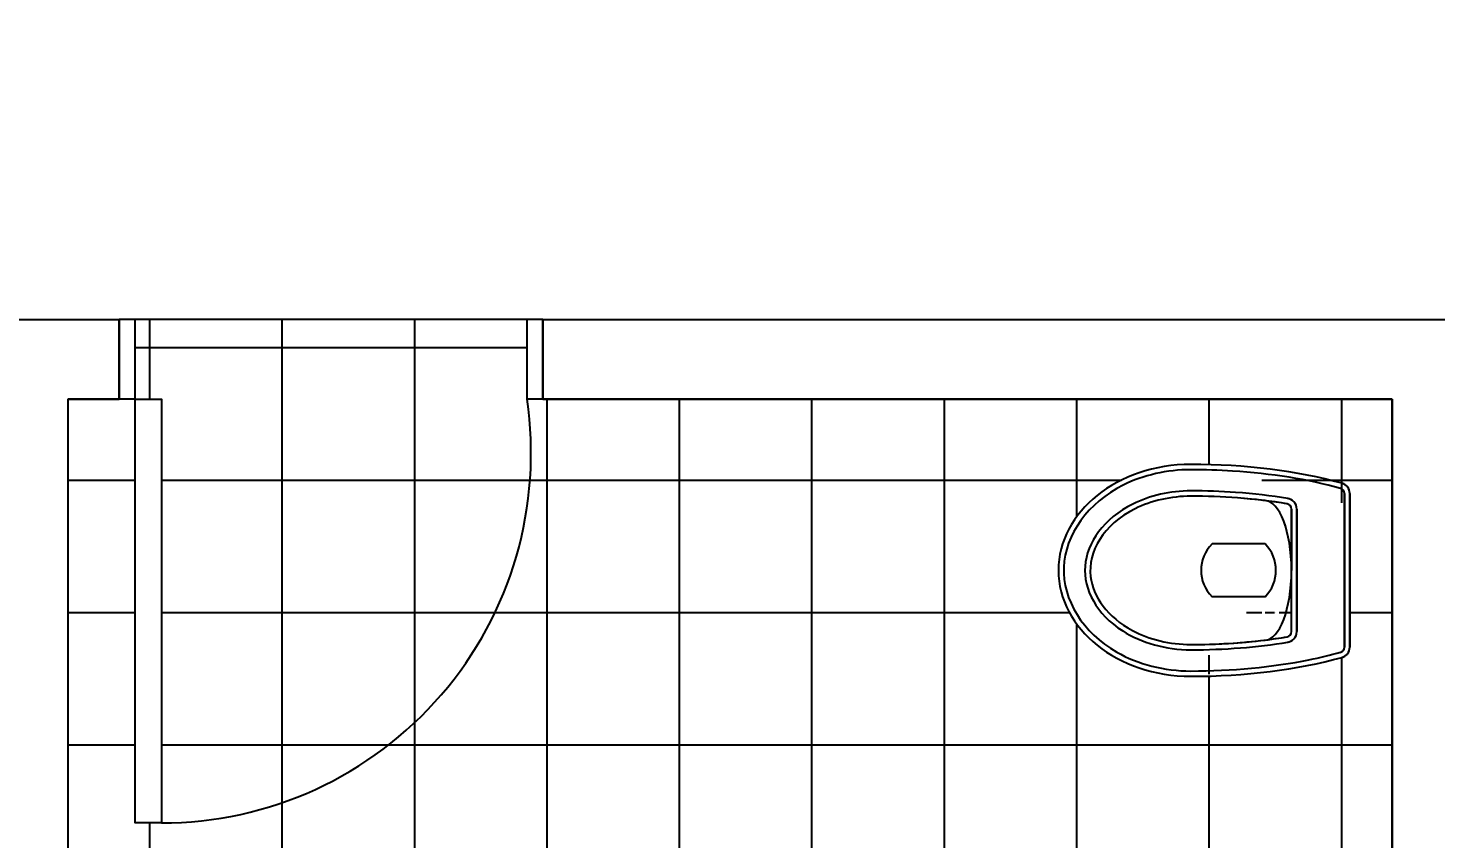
# Model space of a CAD drawing. Extents: x 0 to 18.3, y 0 to 15.9.
# Drawn here: x 5.475 to 8.133, y 8.42 to 9.95 of the extents above; entities that cross this region are included whole.
import ezdxf

# ---------------------------------------------------------------- set-up
doc = ezdxf.new("R2010")
doc.units = 0
doc.header["$MEASUREMENT"] = 0
doc.layers.get('0').update_dxf_attribs({"linetype": 'CONTINUOUS'})
doc.layers.get('DEFPOINTS').update_dxf_attribs({"linetype": 'CONTINUOUS'})
for name, color, linetype in [('BLOCO', 7, 'CONTINUOUS'), ('BLOCOS', 7, 'CONTINUOUS'), ('HACHURA', 1, 'CONTINUOUS'), ('PAREDE', 5, 'CONTINUOUS')]:
    doc.layers.add(name, color=color, linetype=linetype)
doc.styles.add('PADRÃO', font='', dxfattribs={"height": 0.2})
doc.styles.get('PADRÃO').set_extended_font_data('AvantGarde Bk BT')
doc.dimstyles.new('PADRÃOS', dxfattribs={"dimtxt": 0.15, "dimasz": 0.1, "dimexe": 1.25, "dimexo": 0.625, "dimgap": 0.1, "dimtad": 0, "dimjust": 1, "dimzin": 1, "dimdsep": 46, "dimtxsty": 'PADRÃO', "dimcen": 2.5, "dimse1": 1, "dimse2": 1, "dimsd1": 1, "dimsd2": 1, "dimclrt": 1, "dimadec": 0, "dimazin": 0, "dimtfac": 1, "dimtdec": 4, "dimtmove": 0, "dimatfit": 3, "dimfxl": 1, "dimtolj": 1, "dimtzin": 0, "dimarcsym": 0})

# ---------------------------------------------------------------- blocks, each defined once
blk = doc.blocks.new('P80D15')
at = {"layer": 'BLOCO', "ltscale": 0.015}
for p, q in [((0, 0.1500000000000057), (0, 0)), ((0, 0.1500000000000341), (0.03000000000000114, 0.1500000000000341)), ((0.03000000000000114, 0.1500000000000057), (0.03000000000000114, 0)), ((0.7700000000000102, 0.1500000000000057), (0.7700000000000102, 0)), ((0.7700000000000102, 0.1500000000000057), (0.8000000000000114, 0.1500000000000057)), ((0.8000000000000114, 0.1500000000000057), (0.8000000000000114, 0)), ((0, 2.842170943040401e-14), (0.03000000000000114, 0)), ((0.7699999999999818, 0), (0.8000000000000114, 0))]:
    blk.add_line(p, q, dxfattribs=at)
at = {"layer": 'BLOCO'}
blk.add_lwpolyline([(0.7700000000000102, 0.1500000000000057), (0.7199999999999989, 0.1500000000000057), (0.7199999999999989, 0.950000000000017), (0.7700000000000102, 0.950000000000017)], close=True, dxfattribs=at)
at = {"layer": 'BLOCO', "ltscale": 0.015}
blk.add_arc((0.7199999999999989, 0.2524375000000134), 0.6975625000000036, 89.99999999999959, 188.444460412286, dxfattribs=at)
blk = doc.blocks.new('*D12')
at = {"layer": 'DEFPOINTS', "color": 0, "linetype": 'ByBlock', "ltscale": 0.015}
for p in [(146.0454121419269, 172.803016575038), (146.8598022286114, 172.803016575038), (150.245412141927, 167.553016575038)]:
    blk.add_point(p, dxfattribs=at)
at = {"color": 1, "linetype": 'ByBlock', "ltscale": 0.015, "insert": (146.8598022286114, 168.1195687728402), "char_height": 0.2, "attachment_point": 5, "rotation": 90, "style": 'PADRÃO'}
blk.add_mtext('\\A1;5.25', dxfattribs=at)
blk = doc.blocks.new('VASOSAN')
at = {"layer": 'BLOCOS'}
for p, q in [((-0.04999870165021036, 0.1999637913173729), (-0.04999870165021036, 0.300036208682684)), ((0.05000129834978395, 0.2000000000000171), (0.05000129834978395, 0.3000000000000398)), ((-0.1156907586723577, 0.1400000000000148), (0.1156608751354042, 0.1400000000000148)), ((-0.1156899891503542, 0.1500000000000057), (0.1156563640565906, 0.1500000000000057)), ((-0.1449592708755176, 0.04000000000002046), (0.1449618675667352, 0.04000000000002046)), ((-0.144958964094414, 0.05000000000001137), (0.144958964094414, 0.05000000000001137))]:
    blk.add_line(p, q, dxfattribs=at)
for centre, radius, start, end in [((-1.681254687468936e-05, 0.2500000000000284), 0.07072348561596478, 44.98962509969003, 134.9688828081831), ((-1.681254687468936e-05, 0.2500000000000284), 0.07072348561596478, 225.0311171918169, 315.01037490031), ((-0.1156907586724003, 0.1599999999999966), 0.02, 189.3867869031125, 270.0000000001221), ((-0.1156899891503826, 0.1599999999999113), 0.01, 189.3843767903272, 270.0000000002443), ((0.1156563640566048, 0.1599999999999397), 0.01, 269.9999999999185, 350.5758748885445), ((0.1156608751354185, 0.1600000000000534), 0.02, 269.9999999999593, 350.5771305827586), ((-0.1449592708755176, 0.06000000000784667), 0.02, 195.5363314444965, 269.9999999879495), ((-0.1449589640944282, 0.0600000000000307), 0.01, 195.5346797106506, 270), ((0.1449589640941156, 0.06000000000059913), 0.01, 270.0000000017912, 344.483103753554), ((0.1449618675666784, 0.06000000000008754), 0.02, 270.0000000001221, 344.463668535786)]:
    blk.add_arc(centre, radius, start, end, dxfattribs=at)
for centre, major_axis, ratio, start_param, end_param in [((1.298349786793551e-06, 0.3400000000000034), (0, 0.25), 0.8000000000000114, 4.71238898038469, 7.853981633974483), ((1.298349786793551e-06, 0.3400000000000034), (0, 0.5), 0.4000000000000057, 1.570796326794897, 2.178171401941273), ((1.298349786793551e-06, 0.3400000000000034), (0, 0.5), 0.4000000000000057, 4.10501390519934, 4.71238898038469), ((3.162615456631102e-06, 0.2000000000000171), (-0.1315416254084454, 0), 0.380107846735427, 0, 3.141592653589793)]:
    blk.add_ellipse(centre, major_axis=major_axis, ratio=ratio, start_param=start_param, end_param=end_param, dxfattribs=at)
for points, knots in [([(0.1900012983497845, 0.3400000000000034), (0.1900012983497845, 0.3848761319792686), (0.1797393390216371, 0.4296688513161939), (0.1275724019719462, 0.5345347987748141), (0.06728061332151469, 0.5774883381547511), (-0.05557463358574921, 0.5822833263597715), (-0.1176873313140447, 0.5442092108278018), (-0.1772271428546759, 0.4396819034496957), (-0.1899987016502109, 0.3899119131999385), (-0.1899987016502109, 0.3400000000000034)], [4.71238898038469, 4.71238898038469, 4.71238898038469, 4.71238898038469, 5.268704666077937, 5.268704666077937, 6.251971787216637, 6.251971787216637, 7.235238908355337, 7.235238908355337, 7.853981633974483, 7.853981633974483, 7.853981633974483, 7.853981633974483]), ([(0.1500012983497925, 0.3400000000000034), (0.1500012983497925, 0.3788440209133057), (0.1410350669412708, 0.4175642631073231), (0.09785548235792874, 0.5046356523495774), (0.05186252916044509, 0.5365242863162791), (-0.035906470330346, 0.5428969122828846), (-0.08268716521656927, 0.5186239494114204), (-0.136675398657502, 0.4336095243094746), (-0.1499987016502189, 0.3869668551708401), (-0.1499987016502189, 0.3400000000000034)], [4.71238898038469, 4.71238898038469, 4.71238898038469, 4.71238898038469, 5.267303564860582, 5.267303564860582, 6.225165062483076, 6.225165062483076, 7.18302656010557, 7.18302656010557, 7.853981633974483, 7.853981633974483, 7.853981633974483, 7.853981633974483]), ([(0.1400012983497874, 0.3400000000000034), (0.1400012983497874, 0.3772837390730786), (0.1313244408788421, 0.4146147677288923), (0.08614040026922964, 0.5057958350239744), (0.03502463044166859, 0.5349710805647021), (-0.04931088296146413, 0.5246485128546965), (-0.08846614740087944, 0.4978919085569657), (-0.1301770436703151, 0.4186244413023701), (-0.139998701650228, 0.3793231752999873), (-0.139998701650228, 0.3400000000000034)], [4.71238898038469, 4.71238898038469, 4.71238898038469, 4.71238898038469, 5.266984672173268, 5.266984672173268, 6.376176055750425, 6.376176055750425, 7.268653195712185, 7.268653195712185, 7.853981633974483, 7.853981633974483, 7.853981633974483, 7.853981633974483]), ([(-0.1899987016502109, 0.3400000000000034), (-0.1899987016502109, 0.2628456380244302), (-0.1826597402104682, 0.1857481592563204), (-0.1646350625580055, 0.0962993025843275), (-0.1598779088782436, 0.07633152029333701), (-0.1545936493339752, 0.05732178411361133)], [1.570796326794897, 1.570796326794897, 1.570796326794897, 1.570796326794897, 2.037455774227855, 2.037455774227855, 2.178171373096618, 2.178171373096618, 2.178171373096618, 2.178171373096618]), ([(0.1255213970934932, 0.158362586435743), (0.1304959230626253, 0.1883329397418549), (0.1342856674288981, 0.2197754344096836), (0.1388984311594896, 0.280892952358073), (0.1400012983497874, 0.3104504303007616), (0.1400012983497874, 0.3400000000000034)], [4.319424209334854, 4.319424209334854, 4.319424209334854, 4.319424209334854, 4.526146784234752, 4.526146784234752, 4.71238898038469, 4.71238898038469, 4.71238898038469, 4.71238898038469]), ([(0.1353910129756457, 0.1567256052765629), (0.1406375926198677, 0.1883393074453181), (0.1445703338030171, 0.2215366219332111), (0.1489940345178695, 0.2833246268364178), (0.1500012983497925, 0.3116621455754114), (0.1500012983497925, 0.3400000000000034)], [4.319414935773391, 4.319414935773391, 4.319414935773391, 4.319414935773391, 4.53527739023095, 4.53527739023095, 4.71238898038469, 4.71238898038469, 4.71238898038469, 4.71238898038469]), ([(0.1545944801337669, 0.0573247746568768), (0.1714080019636555, 0.1178830224408784), (0.1827947395838834, 0.188231392050767), (0.1891612343353728, 0.2873542333339003), (0.1900012983497845, 0.3136769834079587), (0.1900012983497845, 0.3400000000000034)], [4.105016649121983, 4.105016649121983, 4.105016649121983, 4.105016649121983, 4.553177186481221, 4.553177186481221, 4.71238898038469, 4.71238898038469, 4.71238898038469, 4.71238898038469])]:
    blk.add_open_spline(points, degree=3, knots=knots, dxfattribs=at)
for points in [[(-0.1499987016502189, 0.3400000000000034), (-0.1499987016502189, 0.2771333061211863), (-0.1449377691834997, 0.2142947379843179), (-0.1354229546785177, 0.1567380311504962)], [(-0.1399987016502138, 0.3400000000000034), (-0.1399987016502138, 0.2776703725988909), (-0.1349701841103865, 0.2153313553609451), (-0.1255561557510418, 0.1583694305881238)]]:
    blk.add_open_spline(points, degree=3, dxfattribs=at)
blk = doc.blocks.new('*D21')
at = {"layer": 'DEFPOINTS', "color": 0, "linetype": 'ByBlock', "ltscale": 0.015}
for p in [(143.845412141927, 167.403016575038), (144.1036628084395, 167.403016575038), (143.8454121419269, 165.4030165750379)]:
    blk.add_point(p, dxfattribs=at)
at = {"color": 1, "linetype": 'ByBlock', "ltscale": 0.015, "insert": (144.1036628084395, 165.9920962453676), "char_height": 0.2, "attachment_point": 5, "rotation": 90, "style": 'PADRÃO'}
blk.add_mtext('\\A1;2.00', dxfattribs=at)

msp = doc.modelspace()

# ---------------------------------------------------------------- hatches: boundary and pattern name
at = {"layer": 'HACHURA', "ltscale": 0.015}
h = msp.add_hatch(dxfattribs=at)
h.set_pattern_fill('NET', color=256, scale=2, style=0)
h.set_pattern_definition([(0, (-138.2954121419268, -158.153016575038), (0, 0.25), []), (90, (-138.2954121419268, -158.153016575038), (-0.25, 1.530757942277972e-17), [])])
edge = h.paths.add_edge_path()
edge.add_line((7.612168891469565, 7.250000000000057), (8.05000000000007, 7.250000000000028))
edge.add_line((8.05000000000007, 7.250000000000028), (8.050000000000097, 7.793443231822465))
edge.add_arc((7.811537640936991, 8.365750582212144), 0.6199999999999969, 269.9999999999867, 292.61994710143665, ccw=False)
edge.add_ellipse((7.811537640936905, 8.055750582212141), major_axis=(1.898139848424699e-17, 0.3100000000000023), ratio=0.645161290322576, start_angle=0, end_angle=180, ccw=False)
edge.add_arc((7.811537640936935, 7.745750582212194), 0.6200000000000033, 67.38005289855522, 89.99999999996612, ccw=False)
edge.add_line((8.050000000000125, 8.318057932601844), (8.050000000000125, 9.25000000000003))
edge.add_line((8.050000000000125, 9.25000000000003), (6.446757564308399, 9.250000000000028))
edge.add_line((6.446757564308399, 9.250000000000028), (6.416757564308402, 9.250000000000057))
edge.add_arc((5.7267575643084, 9.147562500000074), 0.6975624999999993, -90, 8.444460412283888, ccw=False)
edge.add_line((5.7267575643084, 8.450000000000074), (5.676757564308361, 8.450000000000074))
edge.add_line((5.676757564308361, 8.450000000000074), (5.676757564308389, 9.250000000000085))
edge.add_line((5.676757564308389, 9.250000000000085), (5.646757564308388, 9.250000000000085))
edge.add_line((5.646757564308388, 9.250000000000085), (5.550000000000125, 9.249999999999972))
edge.add_line((5.550000000000125, 9.249999999999972), (5.550000000000068, 7.249999999999972))
edge.add_line((5.550000000000068, 7.249999999999972), (6.112168891469565, 7.249999999999972))
edge.add_line((6.112168891469565, 7.249999999999972), (7.612168891469565, 7.250000000000057))
edge = h.paths.add_edge_path(flags=16)
edge.add_ellipse((7.670036208682802, 8.926730887235152), major_axis=(-0.25, 1.530757942277972e-17), ratio=0.8000000000000114, start_angle=270, end_angle=450, ccw=False)
edge.add_ellipse((7.670036208682802, 8.926730887235152), major_axis=(-0.5, 3.061515884555943e-17), ratio=0.4000000000000057, start_angle=235.1999716104384, end_angle=270, ccw=False)
edge.add_arc((7.950036208682774, 9.071691456452044), 0.02000000000001091, 0, 78.17726239855091, ccw=False)
edge.add_line((7.970036208682785, 9.071691456452044), (7.970036208682785, 8.781770318009848))
edge.add_arc((7.950036208682786, 8.781770318012024), 0.01999999999999963, 281.8227371118855, 359.9999999937661, ccw=False)
edge.add_ellipse((7.670036208682802, 8.926730887235152), major_axis=(-0.5, 3.061515884555943e-17), ratio=0.4000000000000057, start_angle=90, end_angle=124.80002838732861, ccw=False)
edge = h.paths.add_edge_path(flags=0)
edge.add_ellipse((7.670036208682802, 8.926730887235152), major_axis=(-0.25, 1.530757942277972e-17), ratio=0.8000000000000114, start_angle=270, end_angle=450, ccw=False)
edge.add_ellipse((7.670036208682802, 8.926730887235152), major_axis=(-0.5, 3.061515884555943e-17), ratio=0.4000000000000057, start_angle=235.1999716104384, end_angle=270, ccw=False)
edge.add_arc((7.950036208682786, 9.07169145645203), 0.01999999999999947, 4.0813574742060155e-11, 78.1772623965685, ccw=False)
edge.add_line((7.970036208682785, 9.071691456452044), (7.970036208682785, 8.781770318009848))
edge.add_arc((7.950036208682786, 8.781770318012024), 0.01999999999999963, 281.8227371118855, 359.9999999937661, ccw=False)
edge.add_ellipse((7.670036208682802, 8.926730887235152), major_axis=(-0.5, 3.061515884555943e-17), ratio=0.4000000000000057, start_angle=90, end_angle=124.80002838732861, ccw=False)
edge = h.paths.add_edge_path(flags=0)
edge.add_ellipse((7.670036208682802, 8.926730887235152), major_axis=(-0.25, 1.530757942277972e-17), ratio=0.8000000000000114, start_angle=270, end_angle=450, ccw=False)
edge.add_ellipse((7.670036208682802, 8.926730887235152), major_axis=(-0.5, 3.061515884555943e-17), ratio=0.4000000000000057, start_angle=235.1999716104384, end_angle=270, ccw=False)
edge.add_arc((7.950036208682786, 9.07169145645203), 0.01999999999999947, 4.0813574742060155e-11, 78.1772623965685, ccw=False)
edge.add_line((7.970036208682785, 9.071691456452044), (7.970036208682785, 8.781770318009848))
edge.add_arc((7.950036208682786, 8.781770318012024), 0.01999999999999963, 281.8227371118855, 359.9999999937661, ccw=False)
edge.add_ellipse((7.670036208682802, 8.926730887235152), major_axis=(-0.5, 3.061515884555943e-17), ratio=0.4000000000000057, start_angle=90, end_angle=124.80002838732861, ccw=False)
edge = h.paths.add_edge_path(flags=0)
edge.add_ellipse((7.670036208682802, 8.926730887235152), major_axis=(-0.25, 1.530757942277972e-17), ratio=0.8000000000000114, start_angle=270, end_angle=450, ccw=False)
edge.add_ellipse((7.670036208682802, 8.926730887235152), major_axis=(-0.5, 3.061515884555943e-17), ratio=0.4000000000000057, start_angle=235.1999716104384, end_angle=270, ccw=False)
edge.add_arc((7.950036208682786, 9.07169145645203), 0.01999999999999947, 4.0813574742060155e-11, 78.1772623965685, ccw=False)
edge.add_line((7.970036208682785, 9.071691456452044), (7.970036208682785, 8.781770318009848))
edge.add_arc((7.950036208682786, 8.781770318012024), 0.01999999999999963, 281.8227371118855, 359.9999999937661, ccw=False)
edge.add_ellipse((7.670036208682802, 8.926730887235152), major_axis=(-0.5, 3.061515884555943e-17), ratio=0.4000000000000057, start_angle=90, end_angle=124.80002838732861, ccw=False)
edge = h.paths.add_edge_path(flags=0)
edge.add_spline(control_points=[(7.670036208682802, 8.786730887235137), (7.630713033382818, 8.786730887235137), (7.591411767380436, 8.796552545215064), (7.51214430012584, 8.838263441484486), (7.485387695828109, 8.877418705923901), (7.475065128118104, 8.961754219327048), (7.504240373658831, 9.01286998915461), (7.595421440953913, 9.058054029764207), (7.632752469609727, 9.066730887235167), (7.670036208682802, 9.066730887235167)], knot_values=[4.71238898038469, 4.71238898038469, 4.71238898038469, 4.71238898038469, 5.297717418646988, 5.297717418646988, 6.190194558608748, 6.190194558608748, 7.299385942185904, 7.299385942185904, 7.853981633974483, 7.853981633974483, 7.853981633974483, 7.853981633974483], degree=3, periodic=0)
edge.add_spline(control_points=[(7.670036208682802, 9.066730887235167), (7.69750324381556, 9.066730887235167), (7.724977111788675, 9.065777993523916), (7.751976520295142, 9.063887911639204)], knot_values=[4.539272383530035, 4.539272383530035, 4.539272383530035, 4.539272383530035, 4.712388980384689, 4.712388980384689, 4.712388980384689, 4.712388980384689], degree=3, periodic=0)
edge.add_spline(control_points=[(7.751976520295142, 9.063887911639204), (7.754023599683856, 9.063744606734275), (7.756067951602538, 9.063595914324535), (7.775671288744036, 9.062116378414032), (7.793021698115808, 9.060384200030853), (7.810036208682902, 9.058274376909196)], knot_values=[4.413229619520444, 4.413229619520444, 4.413229619520444, 4.413229619520444, 4.426355218815727, 4.426355218815727, 4.539272383530037, 4.539272383530037, 4.539272383530037, 4.539272383530037], degree=3, periodic=0)
edge.add_ellipse((7.810036208682789, 8.926732751500822), major_axis=(-8.054335513365264e-18, -0.1315416254084454), ratio=0.380107846735427, start_angle=174.5020587301433, end_angle=180, ccw=False)
edge.add_ellipse((7.810036208682789, 8.926732751500822), major_axis=(-8.054335513365264e-18, -0.1315416254084454), ratio=0.380107846735427, start_angle=90.02288984871342, end_angle=174.5020587301433)
edge.add_spline(control_points=[(7.814826708378128, 9.057669238290199), (7.827314249640462, 9.05606276359274), (7.839613133031116, 9.054252804782653), (7.851673622247063, 9.052250985978844)], knot_values=[4.319424209334854, 4.319424209334854, 4.319424209334854, 4.319424209334854, 4.40261226387016, 4.40261226387016, 4.40261226387016, 4.40261226387016], degree=3, periodic=0)
edge.add_spline(control_points=[(7.810036208682645, 9.058274376909269), (7.824170934318927, 9.056521651149232), (7.838073843477535, 9.054508298462707), (7.851673622247063, 9.052250985978844)], knot_values=[4.319424209334854, 4.319424209334854, 4.319424209334854, 4.319424209334854, 4.413229619521075, 4.413229619521075, 4.413229619521075, 4.413229619521075], degree=3, periodic=0)
edge.add_arc((7.8500362086828, 9.042385952941979), 0.009999999999999674, -5.0874859880423173e-11, 81.63991502519008, ccw=False)
edge.add_line((7.8600362086828, 9.04238595294197), (7.8600362086828, 8.926732751500822))
edge.add_ellipse((7.810036208682789, 8.926732751500822), major_axis=(-8.054335513365264e-18, -0.1315416254084454), ratio=0.380107846735427, start_angle=89.97711015128658, end_angle=90.02288984871342, ccw=False)
edge.add_line((7.8600362086828, 8.926680200198604), (7.8600362086828, 8.811039599734983))
edge.add_arc((7.8500362086828, 8.811039599734967), 0.009999999999999416, -81.69916372338218, 9.157474778476171e-11, ccw=False)
edge.add_spline(control_points=[(7.851666778094682, 8.801173433134323), (7.839597985449621, 8.79917883838219), (7.827287810269365, 8.79738111316999), (7.814787484723339, 8.795786373294149)], knot_values=[1.880462113225414, 1.880462113225414, 1.880462113225414, 1.880462113225414, 1.963710752573264, 1.963710752573264, 1.963710752573264, 1.963710752573264], degree=3, periodic=0)
edge.add_spline(control_points=[(7.851666778094682, 8.801173433134323), (7.838071803310066, 8.798926608107301), (7.824170536982424, 8.79692959185418), (7.810036208682561, 8.795191126092377)], knot_values=[1.869934748123403, 1.869934748123403, 1.869934748123403, 1.869934748123403, 1.963710752573264, 1.963710752573264, 1.963710752573264, 1.963710752573264], degree=3, periodic=0)
edge.add_ellipse((7.810036208682789, 8.926732751500822), major_axis=(-8.054335513365264e-18, -0.1315416254084454), ratio=0.380107846735427, start_angle=0, end_angle=5.452788254735026, ccw=False)
edge.add_spline(control_points=[(7.810036208682561, 8.795191126092377), (7.791022276218191, 8.792852488564982), (7.771586584167874, 8.790981735811432), (7.751907401933028, 8.78960014858913)], knot_values=[1.743784387274252, 1.743784387274252, 1.743784387274252, 1.743784387274252, 1.869934748123403, 1.869934748123403, 1.869934748123403, 1.869934748123403], degree=3, periodic=0)
edge.add_spline(control_points=[(7.751907401933028, 8.78960014858913), (7.724921640309274, 8.787705599161288), (7.697478014447911, 8.786730887235166), (7.670036208682802, 8.786730887235166)], knot_values=[1.570796326794897, 1.570796326794897, 1.570796326794897, 1.570796326794897, 1.743784387274252, 1.743784387274252, 1.743784387274252, 1.743784387274252], degree=3, periodic=0)
edge = h.paths.add_edge_path(flags=0)
edge.add_arc((7.850036208682818, 9.042385952941968), 0.01000000000000342, 80.57587485938359, 81.77492760456289, ccw=False)
edge.add_spline(control_points=[(7.851673622247063, 9.052250985978844), (7.838073843477616, 9.054508298462679), (7.824170934319085, 9.056521651149183), (7.810036208682902, 9.058274376909196)], knot_values=[4.319424209334854, 4.319424209334854, 4.319424209334854, 4.319424209334854, 4.413229619520443, 4.413229619520443, 4.413229619520443, 4.413229619520443], degree=3, periodic=0)
edge = h.paths.add_edge_path(flags=0)
edge.add_spline(control_points=[(7.670036208682802, 8.786730887235137), (7.630713033382818, 8.786730887235137), (7.591411767380436, 8.796552545215064), (7.51214430012584, 8.838263441484486), (7.485387695828109, 8.877418705923901), (7.475065128118104, 8.961754219327048), (7.504240373658831, 9.01286998915461), (7.595421440953913, 9.058054029764207), (7.632752469609727, 9.066730887235167), (7.670036208682802, 9.066730887235167)], knot_values=[4.71238898038469, 4.71238898038469, 4.71238898038469, 4.71238898038469, 5.297717418646988, 5.297717418646988, 6.190194558608748, 6.190194558608748, 7.299385942185904, 7.299385942185904, 7.853981633974483, 7.853981633974483, 7.853981633974483, 7.853981633974483], degree=3, periodic=0)
edge.add_spline(control_points=[(7.670036208682802, 9.066730887235167), (7.699585778382044, 9.066730887235167), (7.729143256324733, 9.06562802004487), (7.775671288744036, 9.062116378414032), (7.793021698115808, 9.060384200030853), (7.810036208682902, 9.058274376909196)], knot_values=[4.413229619520443, 4.413229619520443, 4.413229619520443, 4.413229619520443, 4.59947181567038, 4.59947181567038, 4.71238898038469, 4.71238898038469, 4.71238898038469, 4.71238898038469], degree=3, periodic=0)
edge.add_ellipse((7.810036208682789, 8.926732751500822), major_axis=(-8.054335513365264e-18, -0.1315416254084454), ratio=0.380107846735427, start_angle=174.5020587301433, end_angle=180, ccw=False)
edge.add_ellipse((7.810036208682789, 8.926732751500822), major_axis=(-8.054335513365264e-18, -0.1315416254084454), ratio=0.380107846735427, start_angle=90.02288984871342, end_angle=174.5020587301433)
edge.add_spline(control_points=[(7.814826708378128, 9.057669238290199), (7.827314249640462, 9.05606276359274), (7.839613133031116, 9.054252804782653), (7.851673622247063, 9.052250985978844)], knot_values=[4.319424209334854, 4.319424209334854, 4.319424209334854, 4.319424209334854, 4.40261226387016, 4.40261226387016, 4.40261226387016, 4.40261226387016], degree=3, periodic=0)
edge.add_ellipse((7.810036208682789, 8.926732751500822), major_axis=(-8.054335513365264e-18, -0.1315416254084454), ratio=0.380107846735427, start_angle=5.452788254735026, end_angle=89.97711015128658, ccw=False)
edge.add_spline(control_points=[(7.81003620868259, 8.79519112609239), (7.811622939055211, 8.795386287572123), (7.813206732269638, 8.79558470742853), (7.814787484723339, 8.795786373294149)], knot_values=[1.869934748123457, 1.869934748123457, 1.869934748123457, 1.869934748123457, 1.880462113225414, 1.880462113225414, 1.880462113225414, 1.880462113225414], degree=3, periodic=0)
edge.add_ellipse((7.810036208682789, 8.926732751500822), major_axis=(-8.054335513365264e-18, -0.1315416254084454), ratio=0.380107846735427, start_angle=0, end_angle=5.452788254735026, ccw=False)
edge.add_spline(control_points=[(7.81003620868259, 8.79519112609239), (7.764948761430333, 8.789645550690977), (7.717489763756078, 8.786730887235166), (7.670036208682802, 8.786730887235166)], knot_values=[1.570796326794897, 1.570796326794897, 1.570796326794897, 1.570796326794897, 1.869934748123457, 1.869934748123457, 1.869934748123457, 1.869934748123457], degree=3, periodic=0)
edge = h.paths.add_edge_path(flags=0)
edge.add_spline(control_points=[(7.670036208682802, 8.786730887235137), (7.630713033382818, 8.786730887235137), (7.591411767380436, 8.796552545215064), (7.51214430012584, 8.838263441484486), (7.485387695828109, 8.877418705923901), (7.475065128118104, 8.961754219327048), (7.504240373658831, 9.01286998915461), (7.595421440953913, 9.058054029764207), (7.632752469609727, 9.066730887235167), (7.670036208682802, 9.066730887235167)], knot_values=[4.71238898038469, 4.71238898038469, 4.71238898038469, 4.71238898038469, 5.297717418646988, 5.297717418646988, 6.190194558608748, 6.190194558608748, 7.299385942185904, 7.299385942185904, 7.853981633974483, 7.853981633974483, 7.853981633974483, 7.853981633974483], degree=3, periodic=0)
edge.add_spline(control_points=[(7.670036208682802, 9.066730887235167), (7.699585778382044, 9.066730887235167), (7.729143256324733, 9.06562802004487), (7.775671288744036, 9.062116378414032), (7.793021698115808, 9.060384200030853), (7.810036208682902, 9.058274376909196)], knot_values=[4.413229619520443, 4.413229619520443, 4.413229619520443, 4.413229619520443, 4.59947181567038, 4.59947181567038, 4.71238898038469, 4.71238898038469, 4.71238898038469, 4.71238898038469], degree=3, periodic=0)
edge.add_ellipse((7.810036208682789, 8.926732751500822), major_axis=(-8.054335513365264e-18, -0.1315416254084454), ratio=0.380107846735427, start_angle=90.02288984871342, end_angle=180, ccw=False)
edge.add_ellipse((7.810036208682789, 8.926732751500822), major_axis=(-8.054335513365264e-18, -0.1315416254084454), ratio=0.380107846735427, start_angle=5.452788254735026, end_angle=89.97711015128658, ccw=False)
edge.add_spline(control_points=[(7.81003620868259, 8.79519112609239), (7.811622939055211, 8.795386287572123), (7.813206732269638, 8.79558470742853), (7.814787484723339, 8.795786373294149)], knot_values=[1.869934748123457, 1.869934748123457, 1.869934748123457, 1.869934748123457, 1.880462113225414, 1.880462113225414, 1.880462113225414, 1.880462113225414], degree=3, periodic=0)
edge.add_ellipse((7.810036208682789, 8.926732751500822), major_axis=(-8.054335513365264e-18, -0.1315416254084454), ratio=0.380107846735427, start_angle=0, end_angle=5.452788254735026, ccw=False)
edge.add_spline(control_points=[(7.81003620868259, 8.79519112609239), (7.764948761430333, 8.789645550690977), (7.717489763756078, 8.786730887235166), (7.670036208682802, 8.786730887235166)], knot_values=[1.570796326794897, 1.570796326794897, 1.570796326794897, 1.570796326794897, 1.869934748123457, 1.869934748123457, 1.869934748123457, 1.869934748123457], degree=3, periodic=0)
edge = h.paths.add_edge_path(flags=0)
edge.add_spline(control_points=[(7.670036208682802, 8.786730887235137), (7.630713033382818, 8.786730887235137), (7.591411767380436, 8.796552545215064), (7.51214430012584, 8.838263441484486), (7.485387695828109, 8.877418705923901), (7.475065128118104, 8.961754219327048), (7.504240373658831, 9.01286998915461), (7.595421440953913, 9.058054029764207), (7.632752469609727, 9.066730887235167), (7.670036208682802, 9.066730887235167)], knot_values=[4.71238898038469, 4.71238898038469, 4.71238898038469, 4.71238898038469, 5.297717418646988, 5.297717418646988, 6.190194558608748, 6.190194558608748, 7.299385942185904, 7.299385942185904, 7.853981633974483, 7.853981633974483, 7.853981633974483, 7.853981633974483], degree=3, periodic=0)
edge.add_spline(control_points=[(7.670036208682802, 9.066730887235167), (7.699585778382044, 9.066730887235167), (7.729143256324733, 9.06562802004487), (7.775671288744036, 9.062116378414032), (7.793021698115808, 9.060384200030853), (7.810036208682902, 9.058274376909196)], knot_values=[4.413229619520443, 4.413229619520443, 4.413229619520443, 4.413229619520443, 4.59947181567038, 4.59947181567038, 4.71238898038469, 4.71238898038469, 4.71238898038469, 4.71238898038469], degree=3, periodic=0)
edge.add_ellipse((7.810036208682789, 8.926732751500822), major_axis=(-8.054335513365264e-18, -0.1315416254084454), ratio=0.380107846735427, start_angle=90.02288984871342, end_angle=180, ccw=False)
edge.add_ellipse((7.810036208682789, 8.926732751500822), major_axis=(-8.054335513365264e-18, -0.1315416254084454), ratio=0.380107846735427, start_angle=0, end_angle=89.97711015128658, ccw=False)
edge.add_spline(control_points=[(7.81003620868259, 8.79519112609239), (7.764948761430333, 8.789645550690977), (7.717489763756078, 8.786730887235166), (7.670036208682802, 8.786730887235166)], knot_values=[1.570796326794897, 1.570796326794897, 1.570796326794897, 1.570796326794897, 1.869934748123457, 1.869934748123457, 1.869934748123457, 1.869934748123457], degree=3, periodic=0)
edge = h.paths.add_edge_path(flags=0)
edge.add_ellipse((7.810036208682789, 8.926732751500822), major_axis=(-8.054335513365264e-18, -0.1315416254084454), ratio=0.380107846735427, start_angle=89.9771101512866, end_angle=90.02288984871342)
edge.add_ellipse((7.810036208682789, 8.926732751500822), major_axis=(-8.054335513365264e-18, -0.1315416254084454), ratio=0.380107846735427, start_angle=90.02288984871342, end_angle=180)
edge.add_ellipse((7.810036208682789, 8.926732751500822), major_axis=(-8.054335513365264e-18, -0.1315416254084454), ratio=0.380107846735427, start_angle=0, end_angle=89.9771101512866)
edge = h.paths.add_edge_path(flags=0)
edge.add_ellipse((7.670036208682802, 8.926730887235152), major_axis=(-0.25, 1.530757942277972e-17), ratio=0.8000000000000114, start_angle=270, end_angle=450, ccw=False)
edge.add_ellipse((7.670036208682802, 8.926730887235152), major_axis=(-0.5, 3.061515884555943e-17), ratio=0.4000000000000057, start_angle=235.1999716104384, end_angle=270, ccw=False)
edge.add_arc((7.950036208682786, 9.07169145645203), 0.01999999999999947, 4.0813574742060155e-11, 78.1772623965685, ccw=False)
edge.add_line((7.970036208682785, 9.071691456452044), (7.970036208682785, 8.781770318009848))
edge.add_arc((7.950036208682786, 8.781770318012024), 0.01999999999999963, 281.8227371118855, 359.9999999937661, ccw=False)
edge.add_ellipse((7.670036208682802, 8.926730887235152), major_axis=(-0.5, 3.061515884555943e-17), ratio=0.4000000000000057, start_angle=90, end_angle=124.80002838732861, ccw=False)
h.paths.add_polyline_path([(5.676757564308389, 9.40000000000009), (5.676757564308389, 9.250000000000085), (5.726757564308399, 9.250000000000085), (5.7267575643084, 8.450000000000077, 0.4580704259902288), (6.416757564308398, 9.250000000000089), (6.416757564308399, 9.400000000000064)])
h.paths.add_polyline_path([(5.654129787391784, 7.499999999999982), (5.654129787391784, 8.178159340659324), (5.962371545633542, 8.178159340659324), (5.962371545633542, 7.499999999999982)], flags=24)
h.paths.add_polyline_path([(7.121840659340744, 7.669804759182481), (7.800000000000085, 7.669804759182481), (7.800000000000085, 7.361563000940722), (7.121840659340744, 7.361563000940722)], flags=24)
h.paths.add_polyline_path([(6.374758113724402, 8.02872781883904), (7.087258113724403, 8.02872781883904), (7.087258113724403, 8.34067836828959), (6.374758113724402, 8.34067836828959)], flags=24)
h.paths.add_polyline_path([(5.654129787391784, 7.499999999999982), (5.654129787391784, 8.178159340659324), (5.962371545633542, 8.178159340659324), (5.962371545633542, 7.499999999999982)], flags=8)
h.paths.add_polyline_path([(7.121840659340744, 7.669804759182481), (7.800000000000085, 7.669804759182481), (7.800000000000085, 7.361563000940722), (7.121840659340744, 7.361563000940722)], flags=8)
h.paths.add_polyline_path([(6.374758113724402, 8.02872781883904), (7.087258113724403, 8.02872781883904), (7.087258113724403, 8.34067836828959), (6.374758113724402, 8.34067836828959)], flags=8)

# ---------------------------------------------------------------- linework, layer by layer
at = {"layer": 'BLOCO', "ltscale": 0.015}
for p, q in [((5.676757564308417, 9.400000000000091), (5.646757564308388, 9.400000000000091)), ((5.646757564308388, 9.250000000000085), (5.646757564308388, 9.400000000000091)), ((5.676757564308389, 9.250000000000085), (5.676757564308389, 9.400000000000091)), ((6.446757564308399, 9.400000000000063), (6.416757564308398, 9.400000000000091)), ((6.416757564308398, 9.250000000000085), (6.416757564308398, 9.400000000000091)), ((6.446757564308399, 9.250000000000085), (6.446757564308399, 9.400000000000091)), ((5.676757564308389, 9.250000000000085), (5.646757564308388, 9.250000000000085)), ((6.446757564308399, 9.250000000000057), (6.416757564308398, 9.250000000000057))]:
    msp.add_line(p, q, dxfattribs=at)
at = {"layer": 'BLOCO'}
msp.add_lwpolyline([(5.676757564308389, 9.250000000000085), (5.7267575643084, 9.250000000000085), (5.7267575643084, 8.450000000000074), (5.676757564308389, 8.450000000000074)], close=True, dxfattribs=at)
at = {"layer": 'BLOCO', "ltscale": 0.015}
msp.add_arc((5.7267575643084, 9.147562500000078), 0.6975625000000036, 269.9999999999996, 8.444460412285979, dxfattribs=at)
at = {"layer": 'BLOCOS'}
for p, q in [((7.960036208682794, 8.781770624790965), (7.960036208682794, 9.071688552979765)), ((7.970036208682785, 8.781770318009848), (7.970036208682785, 9.0716914564521)), ((7.8600362086828, 8.811039599735011), (7.8600362086828, 9.04238595294197)), ((7.870036208682791, 8.811038830213022), (7.870036208682791, 9.04239046402077)), ((7.810036208682789, 8.976730887235163), (7.710036208682766, 8.976730887235163)), ((7.810072417365433, 8.87673088723517), (7.710000000000122, 8.87673088723517))]:
    msp.add_line(p, q, dxfattribs=at)
for centre, radius, start, end in [((7.950036208682718, 9.071691456452044), 0.02, 1.221422962771612e-10, 74.46366853578598), ((7.950036208682207, 9.07168855297948), 0.01, 1.79128711863541e-09, 74.48310375355402), ((7.850036208682866, 9.04238595294197), 0.01, 359.9999999999186, 80.5758748885446), ((7.850036208682752, 9.042390464020798), 0.02, 359.9999999999592, 80.57713058275858), ((7.760036208682777, 8.92671277633849), 0.07072348561596478, 134.98962509969, 224.9688828081832), ((7.760036208682777, 8.92671277633849), 0.07072348561596478, 315.0311171918169, 45.01037490030998), ((7.850036208682894, 8.811039599734983), 0.01, 279.3843767903272, 2.442845925543224e-10), ((7.850036208682809, 8.811038830212965), 0.02, 279.3867869031125, 1.221422962771612e-10), ((7.950036208682775, 8.781770624790937), 0.01, 285.5346797106507, 0), ((7.950036208674959, 8.781770318009848), 0.02, 285.5363314444965, 359.9999999879495)]:
    msp.add_arc(centre, radius, start, end, dxfattribs=at)
for centre, major_axis, ratio, start_param, end_param in [((7.670036208682802, 8.926730887235152), (-0.25, 1.530757942277972e-17), 0.8000000000000114, 4.71238898038469, 7.853981633974483), ((7.670036208682802, 8.926730887235152), (-0.25, 1.530757942277972e-17), 0.8000000000000114, 4.71238898038469, 7.853981633974483), ((7.670036208682802, 8.926730887235152), (-0.5, 3.061515884555943e-17), 0.4000000000000057, 4.10501390519934, 4.71238898038469), ((7.670036208682802, 8.926730887235152), (-0.5, 3.061515884555943e-17), 0.4000000000000057, 4.10501390519934, 4.71238898038469), ((7.810036208682789, 8.926732751500822), (-8.054335513365264e-18, -0.1315416254084454), 0.380107846735427, 0, 3.141592653589793), ((7.810036208682789, 8.926732751500822), (-8.054335513365264e-18, -0.1315416254084454), 0.380107846735427, 1.571195830020229, 3.141592653589793), ((7.810036208682789, 8.926732751500822), (-8.054335513365264e-18, -0.1315416254084454), 0.380107846735427, 1.571195830020229, 3.141592653589793), ((7.810036208682789, 8.926732751500822), (-8.054335513365264e-18, -0.1315416254084454), 0.380107846735427, 1.571195830020229, 3.141592653589793), ((7.810036208682789, 8.926732751500822), (-8.054335513365264e-18, -0.1315416254084454), 0.380107846735427, 1.571195830020229, 3.141592653589793), ((7.810036208682789, 8.926732751500822), (-8.054335513365264e-18, -0.1315416254084454), 0.380107846735427, 0, 1.570396823569564), ((7.810036208682789, 8.926732751500822), (-8.054335513365264e-18, -0.1315416254084454), 0.380107846735427, 0, 1.570396823569564), ((7.810036208682789, 8.926732751500822), (-8.054335513365264e-18, -0.1315416254084454), 0.380107846735427, 0, 1.570396823569564), ((7.810036208682789, 8.926732751500822), (-8.054335513365264e-18, -0.1315416254084454), 0.380107846735427, 0, 1.570396823569564), ((7.810036208682789, 8.926732751500822), (-8.054335513365264e-18, -0.1315416254084454), 0.380107846735427, 1.570396823569564, 1.571195830020229), ((7.810036208682789, 8.926732751500822), (-8.054335513365264e-18, -0.1315416254084454), 0.380107846735427, 1.570396823569564, 1.571195830020229), ((7.810036208682789, 8.926732751500822), (-8.054335513365264e-18, -0.1315416254084454), 0.380107846735427, 1.570396823569564, 1.571195830020229), ((7.810036208682789, 8.926732751500822), (-8.054335513365264e-18, -0.1315416254084454), 0.380107846735427, 1.570396823569564, 1.571195830020229), ((7.670036208682802, 8.926730887235152), (-0.5, 3.061515884555943e-17), 0.4000000000000057, 1.570796326794897, 2.178171401941273), ((7.670036208682802, 8.926730887235152), (-0.5, 3.061515884555943e-17), 0.4000000000000057, 1.570796326794897, 2.178171401941273)]:
    msp.add_ellipse(centre, major_axis=major_axis, ratio=ratio, start_param=start_param, end_param=end_param, dxfattribs=at)
for points, knots in [([(7.670036208682802, 9.11673088723515), (7.625160076703537, 9.11673088723515), (7.580367357366612, 9.106468927907002), (7.475501409907992, 9.054301990857311), (7.432547870528055, 8.99401020220688), (7.427752882323034, 8.87115495529963), (7.465826997855004, 8.80904225757132), (7.57035430523311, 8.749502446030704), (7.620124295482867, 8.736730887235154), (7.670036208682802, 8.736730887235154)], [4.71238898038469, 4.71238898038469, 4.71238898038469, 4.71238898038469, 5.268704666077937, 5.268704666077937, 6.251971787216637, 6.251971787216637, 7.235238908355337, 7.235238908355337, 7.853981633974483, 7.853981633974483, 7.853981633974483, 7.853981633974483]), ([(7.670036208682802, 9.11673088723515), (7.625160076703537, 9.11673088723515), (7.580367357366612, 9.106468927907002), (7.475501409907992, 9.054301990857311), (7.432547870528055, 8.99401020220688), (7.427752882323034, 8.87115495529963), (7.465826997855004, 8.80904225757132), (7.57035430523311, 8.749502446030704), (7.620124295482867, 8.736730887235154), (7.670036208682802, 8.736730887235154)], [4.71238898038469, 4.71238898038469, 4.71238898038469, 4.71238898038469, 5.268704666077937, 5.268704666077937, 6.251971787216637, 6.251971787216637, 7.235238908355337, 7.235238908355337, 7.853981633974483, 7.853981633974483, 7.853981633974483, 7.853981633974483]), ([(7.670036208682802, 9.11673088723515), (7.625160076703537, 9.11673088723515), (7.580367357366612, 9.106468927907002), (7.475501409907992, 9.054301990857311), (7.432547870528055, 8.99401020220688), (7.427752882323034, 8.87115495529963), (7.465826997855004, 8.80904225757132), (7.57035430523311, 8.749502446030704), (7.620124295482867, 8.736730887235154), (7.670036208682802, 8.736730887235154)], [4.71238898038469, 4.71238898038469, 4.71238898038469, 4.71238898038469, 5.268704666077937, 5.268704666077937, 6.251971787216637, 6.251971787216637, 7.235238908355337, 7.235238908355337, 7.853981633974483, 7.853981633974483, 7.853981633974483, 7.853981633974483]), ([(7.952711434025929, 9.081324069019132), (7.892153186241927, 9.098137590849035), (7.821804816632039, 9.109524328469263), (7.722681975348905, 9.115890823220752), (7.696359225274847, 9.11673088723515), (7.670036208682802, 9.11673088723515)], [4.105016649121983, 4.105016649121983, 4.105016649121983, 4.105016649121983, 4.553177186481221, 4.553177186481221, 4.71238898038469, 4.71238898038469, 4.71238898038469, 4.71238898038469]), ([(7.952711434025929, 9.081324069019132), (7.892153186241927, 9.098137590849035), (7.821804816632039, 9.109524328469263), (7.722681975348905, 9.115890823220752), (7.696359225274847, 9.11673088723515), (7.670036208682802, 9.11673088723515)], [4.105016649121983, 4.105016649121983, 4.105016649121983, 4.105016649121983, 4.553177186481221, 4.553177186481221, 4.71238898038469, 4.71238898038469, 4.71238898038469, 4.71238898038469]), ([(7.952711434025929, 9.081324069019132), (7.892153186241927, 9.098137590849035), (7.821804816632039, 9.109524328469263), (7.722681975348905, 9.115890823220752), (7.696359225274847, 9.11673088723515), (7.670036208682802, 9.11673088723515)], [4.105016649121983, 4.105016649121983, 4.105016649121983, 4.105016649121983, 4.553177186481221, 4.553177186481221, 4.71238898038469, 4.71238898038469, 4.71238898038469, 4.71238898038469]), ([(7.670036208682802, 9.076730887235158), (7.6311921877695, 9.076730887235158), (7.592471945575483, 9.067764655826636), (7.505400556333228, 9.024585071243308), (7.473511922366527, 8.97859211804581), (7.467139296399921, 8.890823118555033), (7.491412259271385, 8.84404242366881), (7.576426684373331, 8.790054190227863), (7.623069353511966, 8.776730887235146), (7.670036208682802, 8.776730887235146)], [4.71238898038469, 4.71238898038469, 4.71238898038469, 4.71238898038469, 5.267303564860582, 5.267303564860582, 6.225165062483076, 6.225165062483076, 7.18302656010557, 7.18302656010557, 7.853981633974483, 7.853981633974483, 7.853981633974483, 7.853981633974483]), ([(7.670036208682802, 9.076730887235158), (7.6311921877695, 9.076730887235158), (7.592471945575483, 9.067764655826636), (7.505400556333228, 9.024585071243308), (7.473511922366527, 8.97859211804581), (7.467139296399921, 8.890823118555033), (7.491412259271385, 8.84404242366881), (7.576426684373331, 8.790054190227863), (7.623069353511966, 8.776730887235146), (7.670036208682802, 8.776730887235146)], [4.71238898038469, 4.71238898038469, 4.71238898038469, 4.71238898038469, 5.267303564860582, 5.267303564860582, 6.225165062483076, 6.225165062483076, 7.18302656010557, 7.18302656010557, 7.853981633974483, 7.853981633974483, 7.853981633974483, 7.853981633974483]), ([(7.670036208682802, 9.076730887235158), (7.6311921877695, 9.076730887235158), (7.592471945575483, 9.067764655826636), (7.505400556333228, 9.024585071243308), (7.473511922366527, 8.97859211804581), (7.467139296399921, 8.890823118555033), (7.491412259271385, 8.84404242366881), (7.576426684373331, 8.790054190227863), (7.623069353511966, 8.776730887235146), (7.670036208682802, 8.776730887235146)], [4.71238898038469, 4.71238898038469, 4.71238898038469, 4.71238898038469, 5.267303564860582, 5.267303564860582, 6.225165062483076, 6.225165062483076, 7.18302656010557, 7.18302656010557, 7.853981633974483, 7.853981633974483, 7.853981633974483, 7.853981633974483]), ([(7.670036208682802, 9.076730887235158), (7.6311921877695, 9.076730887235158), (7.592471945575483, 9.067764655826636), (7.505400556333228, 9.024585071243308), (7.473511922366527, 8.97859211804581), (7.467139296399921, 8.890823118555033), (7.491412259271385, 8.84404242366881), (7.576426684373331, 8.790054190227863), (7.623069353511966, 8.776730887235146), (7.670036208682802, 8.776730887235146)], [4.71238898038469, 4.71238898038469, 4.71238898038469, 4.71238898038469, 5.267303564860582, 5.267303564860582, 6.225165062483076, 6.225165062483076, 7.18302656010557, 7.18302656010557, 7.853981633974483, 7.853981633974483, 7.853981633974483, 7.853981633974483]), ([(7.670036208682802, 9.066730887235167), (7.632752469609727, 9.066730887235167), (7.595421440953913, 9.058054029764207), (7.504240373658831, 9.01286998915461), (7.475065128118104, 8.961754219327048), (7.485387695828109, 8.877418705923901), (7.51214430012584, 8.838263441484486), (7.591411767380436, 8.796552545215064), (7.630713033382818, 8.786730887235137), (7.670036208682802, 8.786730887235137)], [4.71238898038469, 4.71238898038469, 4.71238898038469, 4.71238898038469, 5.266984672173268, 5.266984672173268, 6.376176055750425, 6.376176055750425, 7.268653195712185, 7.268653195712185, 7.853981633974483, 7.853981633974483, 7.853981633974483, 7.853981633974483]), ([(7.670036208682802, 9.066730887235167), (7.632752469609727, 9.066730887235167), (7.595421440953913, 9.058054029764207), (7.504240373658831, 9.01286998915461), (7.475065128118104, 8.961754219327048), (7.485387695828109, 8.877418705923901), (7.51214430012584, 8.838263441484486), (7.591411767380436, 8.796552545215064), (7.630713033382818, 8.786730887235137), (7.670036208682802, 8.786730887235137)], [4.71238898038469, 4.71238898038469, 4.71238898038469, 4.71238898038469, 5.266984672173268, 5.266984672173268, 6.376176055750425, 6.376176055750425, 7.268653195712185, 7.268653195712185, 7.853981633974483, 7.853981633974483, 7.853981633974483, 7.853981633974483]), ([(7.670036208682802, 9.066730887235167), (7.632752469609727, 9.066730887235167), (7.595421440953913, 9.058054029764207), (7.504240373658831, 9.01286998915461), (7.475065128118104, 8.961754219327048), (7.485387695828109, 8.877418705923901), (7.51214430012584, 8.838263441484486), (7.591411767380436, 8.796552545215064), (7.630713033382818, 8.786730887235137), (7.670036208682802, 8.786730887235137)], [4.71238898038469, 4.71238898038469, 4.71238898038469, 4.71238898038469, 5.266984672173268, 5.266984672173268, 6.376176055750425, 6.376176055750425, 7.268653195712185, 7.268653195712185, 7.853981633974483, 7.853981633974483, 7.853981633974483, 7.853981633974483]), ([(7.670036208682802, 9.066730887235167), (7.632752469609727, 9.066730887235167), (7.595421440953913, 9.058054029764207), (7.504240373658831, 9.01286998915461), (7.475065128118104, 8.961754219327048), (7.485387695828109, 8.877418705923901), (7.51214430012584, 8.838263441484486), (7.591411767380436, 8.796552545215064), (7.630713033382818, 8.786730887235137), (7.670036208682802, 8.786730887235137)], [4.71238898038469, 4.71238898038469, 4.71238898038469, 4.71238898038469, 5.266984672173268, 5.266984672173268, 6.376176055750425, 6.376176055750425, 7.268653195712185, 7.268653195712185, 7.853981633974483, 7.853981633974483, 7.853981633974483, 7.853981633974483]), ([(7.670036208682802, 9.066730887235167), (7.632752469609727, 9.066730887235167), (7.595421440953913, 9.058054029764207), (7.504240373658831, 9.01286998915461), (7.475065128118104, 8.961754219327048), (7.485387695828109, 8.877418705923901), (7.51214430012584, 8.838263441484486), (7.591411767380436, 8.796552545215064), (7.630713033382818, 8.786730887235137), (7.670036208682802, 8.786730887235137)], [4.71238898038469, 4.71238898038469, 4.71238898038469, 4.71238898038469, 5.266984672173268, 5.266984672173268, 6.376176055750425, 6.376176055750425, 7.268653195712185, 7.268653195712185, 7.853981633974483, 7.853981633974483, 7.853981633974483, 7.853981633974483]), ([(7.853310603406243, 9.062120601861011), (7.821696901237488, 9.067367181505233), (7.788499586749595, 9.071299922688382), (7.726711581846388, 9.075723623403235), (7.698374063107394, 9.076730887235158), (7.670036208682802, 9.076730887235158)], [4.319414935773391, 4.319414935773391, 4.319414935773391, 4.319414935773391, 4.53527739023095, 4.53527739023095, 4.71238898038469, 4.71238898038469, 4.71238898038469, 4.71238898038469]), ([(7.853310603406243, 9.062120601861011), (7.821696901237488, 9.067367181505233), (7.788499586749595, 9.071299922688382), (7.726711581846388, 9.075723623403235), (7.698374063107394, 9.076730887235158), (7.670036208682802, 9.076730887235158)], [4.319414935773391, 4.319414935773391, 4.319414935773391, 4.319414935773391, 4.53527739023095, 4.53527739023095, 4.71238898038469, 4.71238898038469, 4.71238898038469, 4.71238898038469]), ([(7.853310603406243, 9.062120601861011), (7.821696901237488, 9.067367181505233), (7.788499586749595, 9.071299922688382), (7.726711581846388, 9.075723623403235), (7.698374063107394, 9.076730887235158), (7.670036208682802, 9.076730887235158)], [4.319414935773391, 4.319414935773391, 4.319414935773391, 4.319414935773391, 4.53527739023095, 4.53527739023095, 4.71238898038469, 4.71238898038469, 4.71238898038469, 4.71238898038469]), ([(7.853310603406243, 9.062120601861011), (7.821696901237488, 9.067367181505233), (7.788499586749595, 9.071299922688382), (7.726711581846388, 9.075723623403235), (7.698374063107394, 9.076730887235158), (7.670036208682802, 9.076730887235158)], [4.319414935773391, 4.319414935773391, 4.319414935773391, 4.319414935773391, 4.53527739023095, 4.53527739023095, 4.71238898038469, 4.71238898038469, 4.71238898038469, 4.71238898038469]), ([(7.851673622247063, 9.052250985978844), (7.821703268940951, 9.05722551194799), (7.790260774273122, 9.06101525631425), (7.729143256324733, 9.06562802004487), (7.699585778382044, 9.066730887235167), (7.670036208682802, 9.066730887235167)], [4.319424209334854, 4.319424209334854, 4.319424209334854, 4.319424209334854, 4.526146784234752, 4.526146784234752, 4.71238898038469, 4.71238898038469, 4.71238898038469, 4.71238898038469]), ([(7.810036208682902, 9.058274376909196), (7.793021698115808, 9.060384200030853), (7.775671288744036, 9.062116378414032), (7.729143256324733, 9.06562802004487), (7.699585778382044, 9.066730887235167), (7.670036208682802, 9.066730887235167)], [4.413229619520443, 4.413229619520443, 4.413229619520443, 4.413229619520443, 4.526146784234752, 4.526146784234752, 4.71238898038469, 4.71238898038469, 4.71238898038469, 4.71238898038469]), ([(7.810036208682902, 9.058274376909196), (7.793021698115808, 9.060384200030853), (7.775671288744036, 9.062116378414032), (7.729143256324733, 9.06562802004487), (7.699585778382044, 9.066730887235167), (7.670036208682802, 9.066730887235167)], [4.413229619520443, 4.413229619520443, 4.413229619520443, 4.413229619520443, 4.526146784234752, 4.526146784234752, 4.71238898038469, 4.71238898038469, 4.71238898038469, 4.71238898038469]), ([(7.810036208682902, 9.058274376909196), (7.793021698115808, 9.060384200030853), (7.775671288744036, 9.062116378414032), (7.729143256324733, 9.06562802004487), (7.699585778382044, 9.066730887235167), (7.670036208682802, 9.066730887235167)], [4.413229619520443, 4.413229619520443, 4.413229619520443, 4.413229619520443, 4.526146784234752, 4.526146784234752, 4.71238898038469, 4.71238898038469, 4.71238898038469, 4.71238898038469]), ([(7.810036208682902, 9.058274376909196), (7.793021698115808, 9.060384200030853), (7.775671288744036, 9.062116378414032), (7.729143256324733, 9.06562802004487), (7.699585778382044, 9.066730887235167), (7.670036208682802, 9.066730887235167)], [4.413229619520443, 4.413229619520443, 4.413229619520443, 4.413229619520443, 4.526146784234752, 4.526146784234752, 4.71238898038469, 4.71238898038469, 4.71238898038469, 4.71238898038469]), ([(7.670036208682802, 8.736730887235154), (7.747190570658375, 8.736730887235154), (7.824288049426485, 8.744069848674883), (7.913736906098478, 8.76209452632736), (7.933704688389469, 8.766851680007107), (7.952714424569194, 8.77213593955139)], [1.570796326794897, 1.570796326794897, 1.570796326794897, 1.570796326794897, 2.037455774227855, 2.037455774227855, 2.178171373096618, 2.178171373096618, 2.178171373096618, 2.178171373096618]), ([(7.670036208682802, 8.736730887235154), (7.747190570658375, 8.736730887235154), (7.824288049426485, 8.744069848674883), (7.913736906098478, 8.76209452632736), (7.933704688389469, 8.766851680007107), (7.952714424569194, 8.77213593955139)], [1.570796326794897, 1.570796326794897, 1.570796326794897, 1.570796326794897, 2.037455774227855, 2.037455774227855, 2.178171373096618, 2.178171373096618, 2.178171373096618, 2.178171373096618]), ([(7.670036208682802, 8.736730887235154), (7.747190570658375, 8.736730887235154), (7.824288049426485, 8.744069848674883), (7.913736906098478, 8.76209452632736), (7.933704688389469, 8.766851680007107), (7.952714424569194, 8.77213593955139)], [1.570796326794897, 1.570796326794897, 1.570796326794897, 1.570796326794897, 2.037455774227855, 2.037455774227855, 2.178171373096618, 2.178171373096618, 2.178171373096618, 2.178171373096618])]:
    msp.add_open_spline(points, degree=3, knots=knots, dxfattribs=at)
for points in [[(7.851673622247063, 9.052250985978844), (7.838073843477616, 9.054508298462679), (7.824170934319085, 9.056521651149183), (7.810036208682902, 9.058274376909196)], [(7.851673622247063, 9.052250985978844), (7.838073843477616, 9.054508298462679), (7.824170934319085, 9.056521651149183), (7.810036208682902, 9.058274376909196)], [(7.851673622247063, 9.052250985978844), (7.838073843477616, 9.054508298462679), (7.824170934319085, 9.056521651149183), (7.810036208682902, 9.058274376909196)], [(7.851673622247063, 9.052250985978844), (7.838073843477616, 9.054508298462679), (7.824170934319085, 9.056521651149183), (7.810036208682902, 9.058274376909196)], [(7.670036208682802, 8.786730887235166), (7.732365836083915, 8.786730887235166), (7.794704853321861, 8.791759404774979), (7.851666778094682, 8.801173433134323)], [(7.81003620868259, 8.79519112609239), (7.82417053698245, 8.796929591854195), (7.838071803310072, 8.798926608107308), (7.851666778094682, 8.801173433134323)], [(7.81003620868259, 8.79519112609239), (7.82417053698245, 8.796929591854195), (7.838071803310072, 8.798926608107308), (7.851666778094682, 8.801173433134323)], [(7.81003620868259, 8.79519112609239), (7.82417053698245, 8.796929591854195), (7.838071803310072, 8.798926608107308), (7.851666778094682, 8.801173433134323)], [(7.81003620868259, 8.79519112609239), (7.82417053698245, 8.796929591854195), (7.838071803310072, 8.798926608107308), (7.851666778094682, 8.801173433134323)], [(7.670036208682802, 8.786730887235166), (7.717489763756078, 8.786730887235166), (7.764948761430333, 8.789645550690977), (7.81003620868259, 8.79519112609239)], [(7.670036208682802, 8.786730887235166), (7.717489763756078, 8.786730887235166), (7.764948761430333, 8.789645550690977), (7.81003620868259, 8.79519112609239)], [(7.670036208682802, 8.786730887235166), (7.717489763756078, 8.786730887235166), (7.764948761430333, 8.789645550690977), (7.81003620868259, 8.79519112609239)], [(7.670036208682802, 8.786730887235166), (7.717489763756078, 8.786730887235166), (7.764948761430333, 8.789645550690977), (7.81003620868259, 8.79519112609239)], [(7.670036208682802, 8.776730887235146), (7.732902902561619, 8.776730887235146), (7.795741470698488, 8.78179181970188), (7.853298177532309, 8.791306634206848)], [(7.670036208682802, 8.776730887235146), (7.732902902561619, 8.776730887235146), (7.795741470698488, 8.78179181970188), (7.853298177532309, 8.791306634206848)], [(7.670036208682802, 8.776730887235146), (7.732902902561619, 8.776730887235146), (7.795741470698488, 8.78179181970188), (7.853298177532309, 8.791306634206848)], [(7.670036208682802, 8.776730887235146), (7.732902902561619, 8.776730887235146), (7.795741470698488, 8.78179181970188), (7.853298177532309, 8.791306634206848)]]:
    msp.add_open_spline(points, degree=3, dxfattribs=at)
at = {"layer": 'HACHURA', "ltscale": 0.015}
msp.add_line((6.446757564308427, 9.400000000000063), (5.646757564308388, 9.400000000000091), dxfattribs=at)
at = {"layer": 'HACHURA', "color": 7, "ltscale": 0.015}
for p, q in [((5.646757564308388, 9.250000000000085), (5.550000000000125, 9.249999999999972)), ((5.550000000000125, 9.249999999999972), (5.550000000000068, 7.249999999999972)), ((8.050000000000125, 9.250000000000028), (6.446757564308399, 9.250000000000028)), ((8.050000000000125, 8.318057932601846), (8.050000000000125, 9.250000000000028))]:
    msp.add_line(p, q, dxfattribs=at)
at = {"layer": 'HACHURA', "color": 5, "ltscale": 0.015}
for p, q in [((5.676757564308389, 9.250000000000085), (5.646757564308388, 9.250000000000085)), ((5.67675756430836, 8.450000000000074), (5.676757564308389, 9.250000000000085)), ((6.446757564308399, 9.250000000000028), (6.416757564308398, 9.250000000000057)), ((7.960036208682794, 9.07168855297948), (7.960036208682794, 8.781770624790937)), ((7.970036208682785, 9.071691456452072), (7.970036208682785, 8.781770318009876)), ((7.8600362086828, 9.04238595294197), (7.8600362086828, 8.926732751500822)), ((7.870036208682791, 9.042390464020798), (7.870036208682791, 8.811038830212965)), ((5.7267575643084, 8.450000000000074), (5.67675756430836, 8.450000000000074))]:
    msp.add_line(p, q, dxfattribs=at)
for centre, radius, start, end in [((5.7267575643084, 9.147562500000078), 0.6975624999999992, 270, 8.444460412283725), ((7.950036208682775, 9.071691456452044), 0.02000000000001101, 8.142219984542438e-11, 78.17726239677445), ((7.850036208682781, 9.042390464020798), 0.02000000000001442, 0, 85.53182889955976), ((7.950036208682803, 9.071688552979396), 0.009999999999995228, 4.885331990732405e-10, 80.55802832107521), ((7.850036208682809, 9.04238595294197), 0.01000000000000313, 0, 81.77492760902703), ((7.850036208682752, 8.811038830212965), 0.02000000000002215, 274.4237061751717, 0), ((7.950036208682803, 8.781770624790937), 0.009999999999997011, 279.4582222856605, 0), ((7.950036208682775, 8.781770318012036), 0.01999999999999973, 281.8227371128549, 359.9999999938119)]:
    msp.add_arc(centre, radius, start, end, dxfattribs=at)
at = {"layer": 'PAREDE'}
for p, q in [((5.310627151950143, 9.400000000000091), (5.646757564308388, 9.400000000000063)), ((6.446757564308427, 9.400000000000063), (11.95000000000019, 9.400000000000063)), ((5.550000000000125, 9.250000000000028), (5.550000000000068, 7.249999999999972)), ((5.550000000000153, 9.25), (5.646757564308388, 9.25)), ((6.446757564308399, 9.250000000000028), (8.050000000000153, 9.250000000000028)), ((8.050000000000125, 9.249999999999972), (8.050000000000097, 7.250000000000028))]:
    msp.add_line(p, q, dxfattribs=at)
at = {"layer": 'PAREDE', "ltscale": 0.015}
for p, q in [((5.646757564308388, 9.400000000000091), (5.646757564308388, 9.25)), ((6.446757564308399, 9.400000000000091), (6.446757564308399, 9.25))]:
    msp.add_line(p, q, dxfattribs=at)

# ---------------------------------------------------------------- block references
at = {"layer": 'BLOCO', "ltscale": 0.015, "rotation": 180}
msp.add_blockref('P80D15', (6.446757564308399, 9.400000000000091), dxfattribs=at)
at = {"layer": 'HACHURA', "ltscale": 0.015, "rotation": 90}
msp.add_blockref('VASOSAN', (8.010036208682806, 8.926729588885365), dxfattribs=at)

# ---------------------------------------------------------------- dimensions: what is measured, and where the dimension line sits
at = {"layer": 'HACHURA', "ltscale": 0.015}
for base, p1, p2, picture, middle in [((8.56439008668454, 14.65000000000003), (11.95000000000019, 9.400000000000063), (7.750000000000114, 14.65000000000003), '*D12', (8.56439008668454, 9.966552197802258)), ((5.808250666512663, 9.25), (5.550000000000068, 7.249999999999972), (5.550000000000153, 9.25), '*D21', (5.808250666512663, 7.839079670329653))]:
    dim = msp.add_linear_dim(base=base, p1=p1, p2=p2, angle=90, dimstyle='PADRÃOS', dxfattribs=at)
    dim.commit()
    dim.dimension.update_dxf_attribs({"geometry": picture, "text_midpoint": middle, "insert": (-138.2954121419268, -158.153016575038)})

doc.saveas('drawing.dxf')
